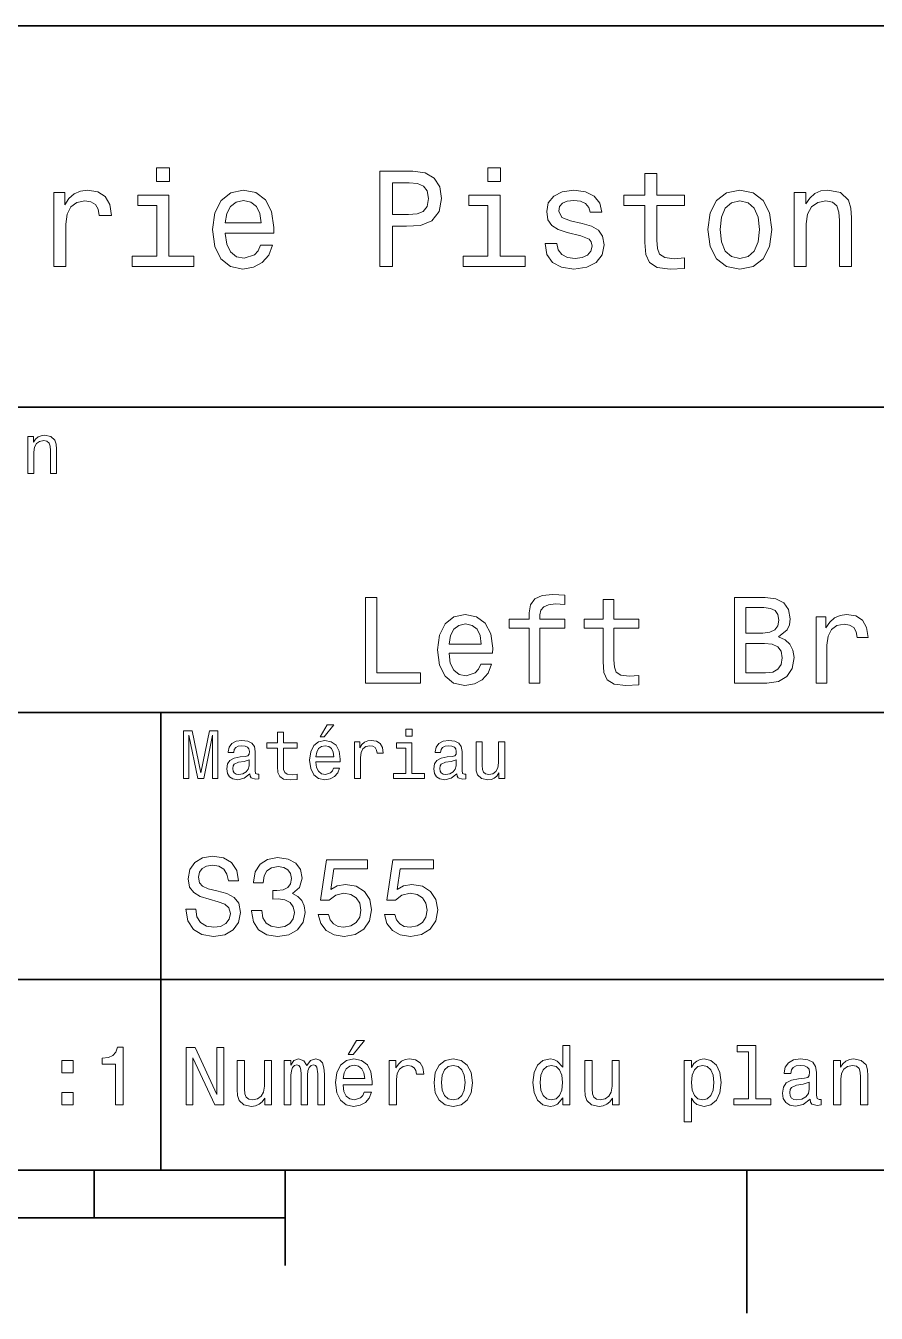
# Model space of a CAD drawing. Extents: x 0 to 297, y 0 to 210.
# Drawn here: x 184.9 to 229.5, y 2.5 to 70 of the extents above; entities that cross this region are included whole.
import ezdxf

# ---------------------------------------------------------------- set-up
doc = ezdxf.new("R2010")
doc.units = 0

msp = doc.modelspace()

# ---------------------------------------------------------------- linework, layer by layer
at = {"color": 7, "lineweight": 35}
for p, q in [((97, 70), (287, 70)), ((162, 50), (287, 50)), ((162, 34), (287, 34)), ((162, 20), (287, 20)), ((10, 10), (287, 10)), ((97, 10), (287, 10)), ((98.5, 7.5), (198.5, 7.5))]:
    msp.add_line(p, q, dxfattribs=at)
at = {"color": 7, "lineweight": 35, "ltscale": 0.35}
msp.add_line((192, 20), (192, 34), dxfattribs=at)
at = {"color": 7, "lineweight": 35, "ltscale": 0.25}
msp.add_line((192, 10), (192, 20), dxfattribs=at)
at = {"color": 7, "lineweight": 35, "ltscale": 0.0625}
msp.add_line((188.5, 10), (188.5, 7.5), dxfattribs=at)
at = {"color": 7, "lineweight": 35, "ltscale": 0.125}
msp.add_line((198.5, 10), (198.5, 5), dxfattribs=at)
at = {"color": 7, "lineweight": 35, "ltscale": 0.1875}
msp.add_line((222.699997, 10), (222.699997, 2.5), dxfattribs=at)
at = {"color": 7, "lineweight": 13}
for points in [[(192.439484, 62.554031), (191.769455, 62.554031), (191.769455, 61.833572), (192.439484, 61.833572)], [(203.462524, 57.381123), (204.125351, 57.381123), (204.125351, 59.492073), (204.860229, 59.492073), (205.602295, 59.528095), (206.193085, 59.780258), (206.574921, 60.270172), (206.704605, 60.940201), (206.603745, 61.559795), (206.315552, 62.013687), (205.840057, 62.287464), (205.191635, 62.381123), (203.462524, 62.381123)], [(209.788177, 62.554031), (209.118149, 62.554031), (209.118149, 61.833572), (209.788177, 61.833572)], [(217.353027, 60.579971), (217.353027, 58.64193), (217.396255, 58.015129), (217.597992, 57.582851), (218.001434, 57.330688), (218.685883, 57.244236), (219.43515, 57.280258), (219.43515, 57.827808), (218.887604, 57.78458), (218.390488, 57.842216), (218.123917, 58.022331), (218.008652, 58.324928), (217.98703, 58.75), (217.98703, 60.579971), (219.43515, 60.579971), (219.43515, 61.120316), (217.98703, 61.120316), (217.98703, 62.251438), (217.353027, 62.251438), (217.353027, 61.120316), (216.257935, 61.120316), (216.257935, 60.579971)], [(205.01152, 61.76873), (205.443802, 61.725502), (205.760803, 61.588615), (205.94812, 61.336452), (206.01297, 60.940201), (205.940918, 60.522331), (205.746399, 60.270172), (205.414978, 60.140488), (204.96109, 60.104465), (204.125351, 60.104465), (204.125351, 61.76873)], [(186.380402, 57.381123), (187.014404, 57.381123), (187.014404, 59.592937), (187.079254, 60.12608), (187.273773, 60.507923), (187.590775, 60.738472), (188.015854, 60.817722), (188.332855, 60.767288), (188.570602, 60.623199), (188.714691, 60.378242), (188.765121, 60.046829), (189.406342, 60.046829), (189.319885, 60.630402), (189.082123, 61.048271), (188.685883, 61.30043), (188.145538, 61.386887), (187.778091, 61.32925), (187.46109, 61.185158), (187.180115, 60.940201), (186.956772, 60.608788), (186.956772, 61.25), (186.380402, 61.25)], [(192.417862, 57.914265), (192.417862, 61.120316), (190.789627, 61.120316), (190.789627, 60.579971), (191.783859, 60.579971), (191.783859, 57.914265), (190.48703, 57.914265), (190.48703, 57.381123), (193.729111, 57.381123), (193.729111, 57.914265)], [(195.37175, 59.131844), (197.907776, 59.131844), (197.914978, 59.427231), (197.799713, 60.255764), (197.482712, 60.875359), (196.978378, 61.25), (196.30835, 61.386887), (195.65274, 61.242794), (195.148407, 60.839336), (194.824203, 60.183716), (194.708923, 59.319164), (194.817001, 58.432995), (195.141205, 57.78458), (195.638321, 57.381123), (196.286743, 57.244236), (196.848694, 57.337894), (197.309799, 57.582851), (197.648407, 57.971901), (197.842941, 58.490631), (197.216141, 58.490631), (197.086456, 58.20245), (196.899139, 57.986309), (196.365997, 57.8134), (195.955322, 57.892651), (195.645538, 58.14481), (195.443802, 58.555473), (195.37175, 59.110229)], [(195.37175, 59.664986), (195.451004, 60.162102), (195.645538, 60.529537), (195.940918, 60.75288), (196.329971, 60.83213), (196.711807, 60.75288), (197.007202, 60.529537), (197.187317, 60.162102), (197.252167, 59.664986)], [(209.766571, 57.914265), (209.766571, 61.120316), (208.138321, 61.120316), (208.138321, 60.579971), (209.132568, 60.579971), (209.132568, 57.914265), (207.835724, 57.914265), (207.835724, 57.381123), (211.077805, 57.381123), (211.077805, 57.914265)], [(214.060516, 59.636166), (213.44812, 59.780258), (212.994232, 59.945965), (212.842941, 60.28458), (212.886169, 60.522331), (213.03746, 60.695244), (213.282425, 60.803314), (213.635437, 60.846542), (213.97406, 60.803314), (214.240631, 60.67363), (214.413544, 60.479107), (214.485596, 60.219738), (215.105194, 60.219738), (215.105194, 60.23415), (214.997116, 60.70245), (214.701721, 61.069885), (214.240631, 61.30043), (213.635437, 61.386887), (213.023056, 61.30043), (212.57637, 61.062679), (212.29538, 60.709652), (212.208939, 60.262966), (212.273773, 59.830688), (212.475494, 59.528095), (212.806915, 59.311958), (213.289627, 59.16066), (213.995682, 58.987751), (214.427948, 58.807636), (214.543228, 58.663544), (214.586456, 58.447407), (214.521606, 58.180836), (214.348694, 57.979107), (214.067719, 57.849422), (213.693085, 57.806194), (213.296829, 57.849422), (213.008636, 58.000721), (212.814117, 58.245674), (212.734863, 58.584293), (212.122482, 58.584293), (212.223343, 58.007923), (212.518738, 57.590057), (212.98703, 57.337894), (213.635437, 57.244236), (214.312683, 57.337894), (214.809799, 57.590057), (215.112396, 57.993515), (215.220459, 58.519451), (215.141205, 58.973343), (214.917862, 59.283138), (214.55043, 59.484871)], [(220.65274, 59.311958), (220.768005, 58.432995), (221.099426, 57.78458), (221.625366, 57.381123), (222.331421, 57.244236), (223.030258, 57.381123), (223.556198, 57.777374), (223.887604, 58.425793), (224.010086, 59.311958), (223.887604, 60.190922), (223.556198, 60.846542), (223.030258, 61.242794), (222.331421, 61.386887), (221.625366, 61.242794), (221.099426, 60.839336), (220.768005, 60.190922)], [(221.301147, 59.319164), (221.365997, 59.967579), (221.567719, 60.435879), (221.891937, 60.72406), (222.331421, 60.824928), (222.763687, 60.72406), (223.087891, 60.443081), (223.289627, 59.967579), (223.361679, 59.319164), (223.289627, 58.663544), (223.087891, 58.188038), (222.763687, 57.899853), (222.331421, 57.806194), (221.891937, 57.899853), (221.567719, 58.188038), (221.365997, 58.663544)], [(225.177246, 57.381123), (225.811249, 57.381123), (225.811249, 59.614552), (225.876083, 60.12608), (226.085022, 60.500717), (226.409225, 60.731266), (226.841507, 60.817722), (227.187317, 60.745674), (227.403458, 60.551151), (227.511536, 60.226944), (227.547546, 59.794666), (227.547546, 57.381123), (228.181564, 57.381123), (228.181564, 59.924351), (228.15274, 60.435879), (228.023056, 60.86095), (227.597992, 61.25), (226.935165, 61.386887), (226.567719, 61.336452), (226.257935, 61.199566), (225.991364, 60.969017), (225.782425, 60.659222), (225.782425, 61.25), (225.177246, 61.25)], [(185.024506, 46.530979), (185.341492, 46.530979), (185.341492, 47.647694), (185.373917, 47.903458), (185.478394, 48.090778), (185.640488, 48.206051), (185.856628, 48.249279), (186.029541, 48.213257), (186.137604, 48.115993), (186.19165, 47.953888), (186.209656, 47.737751), (186.209656, 46.530979), (186.526657, 46.530979), (186.526657, 47.802593), (186.512253, 48.058357), (186.447403, 48.270893), (186.234879, 48.465416), (185.903458, 48.533859), (185.719742, 48.508644), (185.56485, 48.440201), (185.431564, 48.324928), (185.327087, 48.170029), (185.327087, 48.465416), (185.024506, 48.465416)], [(202.714706, 35.530258), (205.606628, 35.530258), (205.606628, 36.074928), (203.311249, 36.074928), (203.311249, 40.030258), (202.714706, 40.030258)], [(211.286743, 38.409222), (211.286743, 35.530258), (211.857346, 35.530258), (211.857346, 38.409222), (213.154175, 38.409222), (213.154175, 38.895531), (211.857346, 38.895531), (211.857346, 39.109509), (211.90274, 39.368874), (212.05188, 39.543945), (212.304764, 39.647694), (212.667877, 39.6866), (213.154175, 39.66066), (213.154175, 40.153458), (212.538193, 40.185879), (211.980545, 40.127522), (211.591507, 39.95245), (211.358078, 39.647694), (211.286743, 39.213257), (211.286743, 38.895531), (210.242798, 38.895531), (210.242798, 38.409222)], [(215.164276, 38.409222), (215.164276, 36.664986), (215.203171, 36.100864), (215.384735, 35.711815), (215.747849, 35.484871), (216.363831, 35.407059), (217.038193, 35.43948), (217.038193, 35.932274), (216.545395, 35.893372), (216.097992, 35.945244), (215.858078, 36.107349), (215.754333, 36.379681), (215.734879, 36.762245), (215.734879, 38.409222), (217.038193, 38.409222), (217.038193, 38.895531), (215.734879, 38.895531), (215.734879, 39.913544), (215.164276, 39.913544), (215.164276, 38.895531), (214.17868, 38.895531), (214.17868, 38.409222)], [(224.358795, 37.961815), (224.812683, 38.337894), (224.929398, 38.590778), (224.968307, 38.902016), (224.884003, 39.388329), (224.631134, 39.738472), (224.222626, 39.95245), (223.652023, 40.030258), (222.05043, 40.030258), (222.05043, 35.530258), (223.742798, 35.530258), (224.345825, 35.621037), (224.793228, 35.886887), (225.072052, 36.308357), (225.169312, 36.87896), (225.110962, 37.261528), (224.955338, 37.57925), (224.702454, 37.812679)], [(223.528824, 38.162823), (222.646973, 38.162823), (222.646973, 39.492073), (223.580688, 39.492073), (223.930847, 39.453171), (224.177246, 39.336452), (224.32637, 39.135445), (224.37825, 38.837173), (224.319885, 38.538902), (224.164276, 38.331409), (223.898422, 38.201729)], [(207.091507, 37.105907), (209.373917, 37.105907), (209.380402, 37.371758), (209.276657, 38.117435), (208.991364, 38.675072), (208.53746, 39.012245), (207.934448, 39.135445), (207.344391, 39.005764), (206.890488, 38.642651), (206.598709, 38.052593), (206.494965, 37.274494), (206.592224, 36.476944), (206.884003, 35.893372), (207.331421, 35.530258), (207.914993, 35.407059), (208.420746, 35.491352), (208.835739, 35.711815), (209.140488, 36.061958), (209.315567, 36.528816), (208.75145, 36.528816), (208.634735, 36.269451), (208.466141, 36.074928), (207.986313, 35.919308), (207.616714, 35.990631), (207.337906, 36.217579), (207.156342, 36.587173), (207.091507, 37.086452)], [(207.091507, 37.585735), (207.162827, 38.033138), (207.337906, 38.363831), (207.603745, 38.564842), (207.953888, 38.636166), (208.297546, 38.564842), (208.5634, 38.363831), (208.72551, 38.033138), (208.783859, 37.585735)], [(226.323486, 35.530258), (226.894104, 35.530258), (226.894104, 37.520893), (226.952454, 38.000721), (227.127533, 38.344379), (227.412827, 38.551872), (227.795395, 38.623199), (228.080688, 38.577808), (228.294678, 38.448124), (228.424347, 38.227665), (228.469742, 37.929394), (229.046829, 37.929394), (228.969025, 38.454609), (228.755051, 38.830692), (228.398422, 39.057636), (227.912109, 39.135445), (227.581421, 39.083572), (227.296112, 38.953888), (227.043228, 38.733429), (226.842224, 38.435158), (226.842224, 39.012245), (226.323486, 39.012245)], [(223.671478, 36.068443), (222.646973, 36.068443), (222.646973, 37.618156), (223.613113, 37.618156), (224.021622, 37.572765), (224.3134, 37.4366), (224.48848, 37.203171), (224.546829, 36.865993), (224.48848, 36.509365), (224.32637, 36.262966), (224.054047, 36.113831)], [(200.341492, 32.728386), (200.554031, 32.728386), (201.054749, 33.340778), (200.701736, 33.340778)], [(205.161377, 33.117435), (204.82637, 33.117435), (204.82637, 32.757202), (205.161377, 32.757202)], [(193.183716, 30.530979), (193.46109, 30.530979), (193.46109, 32.80043), (193.929398, 30.530979), (194.239197, 30.530979), (194.703888, 32.80043), (194.703888, 30.530979), (194.984863, 30.530979), (194.984863, 33.030979), (194.545395, 33.030979), (194.08429, 30.826368), (193.626801, 33.030979), (193.183716, 33.030979)], [(196.656342, 30.78314), (196.656342, 30.772333), (196.674347, 30.649855), (196.728394, 30.5634), (196.955338, 30.494957), (197.131851, 30.523775), (197.131851, 30.768732), (197.056198, 30.757925), (196.955338, 30.804754), (196.937317, 30.948847), (196.937317, 31.950287), (196.894089, 32.206051), (196.768005, 32.386166), (196.548264, 32.494236), (196.23848, 32.533859), (195.935883, 32.490635), (195.71254, 32.368156), (195.572052, 32.177231), (195.525223, 31.925072), (195.525223, 31.903458), (195.809799, 31.903458), (195.835022, 32.054756), (195.914261, 32.162823), (196.043945, 32.227665), (196.227661, 32.25288), (196.404175, 32.234871), (196.530258, 32.180836), (196.605911, 32.087173), (196.631119, 31.957493), (196.616714, 31.806194), (196.559082, 31.730547), (196.414978, 31.694523), (196.144806, 31.665705), (195.835022, 31.600864), (195.61528, 31.48559), (195.485596, 31.305475), (195.445969, 31.038904), (195.481995, 30.801151), (195.593658, 30.62464), (195.773773, 30.512968), (196.022339, 30.473343), (196.357346, 30.54899)], [(198.100861, 32.130402), (198.100861, 31.161383), (198.122482, 30.847982), (198.223343, 30.631844), (198.425079, 30.505762), (198.767288, 30.462536), (199.141937, 30.480547), (199.141937, 30.754322), (198.868149, 30.732708), (198.619598, 30.761526), (198.486313, 30.851583), (198.42868, 31.002882), (198.417862, 31.215418), (198.417862, 32.130402), (199.141937, 32.130402), (199.141937, 32.400574), (198.417862, 32.400574), (198.417862, 32.966137), (198.100861, 32.966137), (198.100861, 32.400574), (197.553314, 32.400574), (197.553314, 32.130402)], [(200.121765, 31.40634), (201.389771, 31.40634), (201.393372, 31.554033), (201.335739, 31.9683), (201.177231, 32.278099), (200.925079, 32.465416), (200.590057, 32.533859), (200.262253, 32.461815), (200.010086, 32.260086), (199.847977, 31.932276), (199.790344, 31.5), (199.844376, 31.056915), (200.006485, 30.732708), (200.255051, 30.530979), (200.579254, 30.462536), (200.860229, 30.509365), (201.090775, 30.631844), (201.260086, 30.826368), (201.357346, 31.085733), (201.043945, 31.085733), (200.979111, 30.941643), (200.885452, 30.833572), (200.618881, 30.747118), (200.413544, 30.786743), (200.258652, 30.912823), (200.157776, 31.118155), (200.121765, 31.395533)], [(202.131851, 30.530979), (202.448853, 30.530979), (202.448853, 31.636887), (202.481262, 31.903458), (202.578537, 32.094379), (202.73703, 32.209652), (202.94957, 32.249279), (203.108063, 32.224064), (203.226944, 32.152016), (203.298996, 32.029537), (203.324203, 31.863832), (203.644806, 31.863832), (203.601593, 32.155621), (203.482712, 32.364552), (203.284576, 32.490635), (203.014404, 32.533859), (202.830688, 32.505043), (202.672195, 32.432995), (202.531708, 32.310516), (202.420029, 32.144814), (202.420029, 32.465416), (202.131851, 32.465416)], [(205.150574, 30.79755), (205.150574, 32.400574), (204.336456, 32.400574), (204.336456, 32.130402), (204.833572, 32.130402), (204.833572, 30.79755), (204.185165, 30.79755), (204.185165, 30.530979), (205.806198, 30.530979), (205.806198, 30.79755)], [(207.499283, 30.78314), (207.499283, 30.772333), (207.517288, 30.649855), (207.57132, 30.5634), (207.798264, 30.494957), (207.974777, 30.523775), (207.974777, 30.768732), (207.899139, 30.757925), (207.798264, 30.804754), (207.780258, 30.948847), (207.780258, 31.950287), (207.73703, 32.206051), (207.610947, 32.386166), (207.391205, 32.494236), (207.081406, 32.533859), (206.778824, 32.490635), (206.555481, 32.368156), (206.414978, 32.177231), (206.368149, 31.925072), (206.368149, 31.903458), (206.65274, 31.903458), (206.677948, 32.054756), (206.757202, 32.162823), (206.886887, 32.227665), (207.070602, 32.25288), (207.247116, 32.234871), (207.373199, 32.180836), (207.448853, 32.087173), (207.47406, 31.957493), (207.459656, 31.806194), (207.402023, 31.730547), (207.257919, 31.694523), (206.987747, 31.665705), (206.677948, 31.600864), (206.458206, 31.48559), (206.328537, 31.305475), (206.28891, 31.038904), (206.324921, 30.801151), (206.4366, 30.62464), (206.616714, 30.512968), (206.86528, 30.473343), (207.200287, 30.54899)], [(210.010086, 32.465416), (209.693085, 32.465416), (209.693085, 31.348703), (209.657059, 31.089336), (209.552597, 30.902016), (209.390488, 30.786743), (209.177948, 30.750719), (209.008636, 30.779539), (208.900574, 30.865993), (208.83934, 31.013687), (208.824921, 31.222622), (208.824921, 32.465416), (208.507919, 32.465416), (208.507919, 31.193804), (208.518738, 30.93804), (208.587173, 30.725504), (208.796112, 30.530979), (209.131119, 30.462536), (209.311234, 30.487751), (209.466141, 30.552593), (209.599426, 30.664265), (209.707489, 30.826368), (209.707489, 30.530979), (210.010086, 30.530979)], [(200.121765, 31.672911), (200.161377, 31.921469), (200.258652, 32.105186), (200.406342, 32.216858), (200.600861, 32.256485), (200.791794, 32.216858), (200.939484, 32.105186), (201.029541, 31.921469), (201.061966, 31.672911)], [(196.620316, 31.208212), (196.577087, 31.020893), (196.461823, 30.876801), (196.28891, 30.78314), (196.07637, 30.750719), (195.939484, 30.768732), (195.842224, 30.826368), (195.780975, 30.927233), (195.76297, 31.067722), (195.777374, 31.193804), (195.835022, 31.283861), (196.065567, 31.384726), (196.357346, 31.427954), (196.620316, 31.514408)], [(207.463257, 31.208212), (207.420029, 31.020893), (207.304749, 30.876801), (207.131851, 30.78314), (206.919312, 30.750719), (206.782425, 30.768732), (206.68515, 30.826368), (206.623917, 30.927233), (206.605911, 31.067722), (206.620316, 31.193804), (206.677948, 31.283861), (206.908508, 31.384726), (207.200287, 31.427954), (207.463257, 31.514408)], [(193.824203, 23.680117), (193.299713, 23.680117), (193.414978, 23.069164), (193.703171, 22.619596), (194.146973, 22.348703), (194.746399, 22.250721), (195.340057, 22.342941), (195.783859, 22.596542), (196.066284, 22.994238), (196.170029, 23.518732), (196.083572, 23.991356), (195.841492, 24.296831), (195.44957, 24.49856), (194.925079, 24.648417), (194.47551, 24.757925), (194.181549, 24.884727), (194.014404, 25.069164), (193.96254, 25.357349), (194.014404, 25.616714), (194.164261, 25.812681), (194.394806, 25.945246), (194.711823, 25.991356), (195.034576, 25.933718), (195.288177, 25.778099), (195.455338, 25.518732), (195.536026, 25.167149), (196.060516, 25.167149), (196.060516, 25.178675), (195.968292, 25.720463), (195.697403, 26.12392), (195.270889, 26.377522), (194.694519, 26.463978), (194.175797, 26.377522), (193.772339, 26.135448), (193.51297, 25.760807), (193.420746, 25.276657), (193.495682, 24.844381), (193.714691, 24.550434), (194.060516, 24.354467), (194.533142, 24.204613), (195, 24.072046), (195.351578, 23.945246), (195.564835, 23.760807), (195.639771, 23.461096), (195.570602, 23.155621), (195.391937, 22.925074), (195.121033, 22.780981), (194.769455, 22.734871), (194.377518, 22.798271), (194.077805, 22.98271), (193.887604, 23.282421)], [(196.752167, 23.616716), (196.752167, 23.57637), (196.844376, 23.023056), (197.11528, 22.60807), (197.541794, 22.342941), (198.106628, 22.244957), (198.706055, 22.342941), (199.155624, 22.596542), (199.443802, 23), (199.547546, 23.518732), (199.501434, 23.858791), (199.374634, 24.135448), (199.167145, 24.348703), (198.890488, 24.504324), (199.265137, 24.815563), (199.39769, 25.311239), (199.311234, 25.760807), (199.0634, 26.100864), (198.659943, 26.314121), (198.106628, 26.38905), (197.587891, 26.296831), (197.190201, 26.043228), (196.930832, 25.639771), (196.844376, 25.103746), (196.844376, 25.063402), (197.357346, 25.063402), (197.403458, 25.432278), (197.553314, 25.697407), (197.795395, 25.858791), (198.135452, 25.916428), (198.435165, 25.870317), (198.654175, 25.749281), (198.786743, 25.553314), (198.838623, 25.288185), (198.786743, 25.005764), (198.648422, 24.815563), (198.406342, 24.700289), (198.077805, 24.665707), (197.853027, 24.671471), (197.853027, 24.216139), (198.135452, 24.227667), (198.498566, 24.175793), (198.769455, 24.037464), (198.930832, 23.812681), (198.98848, 23.518732), (198.925079, 23.184439), (198.757919, 22.9366), (198.492798, 22.780981), (198.141205, 22.729107), (197.778091, 22.786745), (197.51297, 22.959656), (197.345825, 23.236313), (197.282425, 23.616716)], [(200.244965, 23.40346), (200.371765, 22.930836), (200.654175, 22.56196), (201.069168, 22.331413), (201.599426, 22.244957), (202.181549, 22.348703), (202.636887, 22.631124), (202.925079, 23.080692), (203.034576, 23.657061), (202.9366, 24.193085), (202.659943, 24.613834), (202.227661, 24.884727), (201.668594, 24.98271), (201.236313, 24.913546), (200.902023, 24.723343), (201.0634, 25.801153), (202.815567, 25.801153), (202.815567, 26.273777), (200.677231, 26.273777), (200.360229, 24.152739), (200.82132, 24.152739), (201.155624, 24.423632), (201.582138, 24.521614), (201.951004, 24.458214), (202.233429, 24.273777), (202.412109, 23.991356), (202.47551, 23.628242), (202.412109, 23.265131), (202.227661, 22.98271), (201.945251, 22.804035), (201.582138, 22.740635), (201.276657, 22.780981), (201.040344, 22.913546), (200.867432, 23.121038), (200.780975, 23.40346)], [(203.714691, 23.40346), (203.841492, 22.930836), (204.123917, 22.56196), (204.53891, 22.331413), (205.069168, 22.244957), (205.651291, 22.348703), (206.106628, 22.631124), (206.394806, 23.080692), (206.504318, 23.657061), (206.406342, 24.193085), (206.129684, 24.613834), (205.697403, 24.884727), (205.138336, 24.98271), (204.706055, 24.913546), (204.371765, 24.723343), (204.533142, 25.801153), (206.285309, 25.801153), (206.285309, 26.273777), (204.146973, 26.273777), (203.829971, 24.152739), (204.291061, 24.152739), (204.625366, 24.423632), (205.05188, 24.521614), (205.420746, 24.458214), (205.703171, 24.273777), (205.881851, 23.991356), (205.945251, 23.628242), (205.881851, 23.265131), (205.697403, 22.98271), (205.414978, 22.804035), (205.05188, 22.740635), (204.746399, 22.780981), (204.510086, 22.913546), (204.337173, 23.121038), (204.250717, 23.40346)], [(189.621033, 13.428675), (190.014404, 13.428675), (190.014404, 16.450289), (189.720459, 16.450289), (189.642639, 16.1866), (189.48703, 16.009367), (189.249268, 15.905621), (188.920746, 15.871038), (188.920746, 15.564121), (189.621033, 15.564121)], [(193.315567, 13.428675), (193.674347, 13.428675), (193.674347, 15.888329), (194.824203, 13.428675), (195.286743, 13.428675), (195.286743, 16.428675), (194.92363, 16.428675), (194.92363, 13.969021), (193.786743, 16.428675), (193.315567, 16.428675)], [(201.809799, 16.065563), (202.06485, 16.065563), (202.66571, 16.800432), (202.242081, 16.800432)], [(213.048996, 13.787464), (213.048996, 13.428675), (213.429398, 13.428675), (213.429398, 16.532421), (213.053314, 16.532421), (213.053314, 15.395534), (212.763687, 15.724064), (212.586456, 15.801874), (212.383286, 15.832133), (212.015854, 15.745678), (211.730545, 15.503603), (211.544662, 15.114553), (211.479828, 14.591499), (211.544662, 14.068444), (211.730545, 13.675073), (212.015854, 13.428675), (212.383286, 13.346542), (212.586456, 13.376801), (212.768005, 13.454611)], [(222.788193, 16.212536), (222.788193, 13.748559), (222.005768, 13.748559), (222.005768, 13.428675), (223.946686, 13.428675), (223.946686, 13.748559), (223.168594, 13.748559), (223.168594, 16.532421), (222.19165, 16.532421), (222.19165, 16.212536)], [(186.798264, 15.105908), (187.394806, 15.105908), (187.394806, 15.75), (186.798264, 15.75)], [(197.798279, 15.75), (197.417862, 15.75), (197.417862, 14.409943), (197.374634, 14.098703), (197.249283, 13.873919), (197.054749, 13.735591), (196.799713, 13.692364), (196.596542, 13.726946), (196.466858, 13.830692), (196.393372, 14.007925), (196.376083, 14.258646), (196.376083, 15.75), (195.995682, 15.75), (195.995682, 14.224064), (196.008652, 13.917148), (196.090775, 13.662104), (196.341492, 13.428675), (196.743515, 13.346542), (196.959656, 13.376801), (197.145538, 13.454611), (197.305481, 13.588617), (197.435165, 13.783141), (197.435165, 13.428675), (197.798279, 13.428675)], [(198.459656, 13.428675), (198.809799, 13.428675), (198.809799, 14.980548), (198.831406, 15.213978), (198.896255, 15.382565), (198.995682, 15.481989), (199.125366, 15.520894), (199.229111, 15.486312), (199.298279, 15.399857), (199.332855, 15.252882), (199.345825, 15.058358), (199.345825, 13.428675), (199.674347, 13.428675), (199.674347, 14.980548), (199.695969, 15.209655), (199.760803, 15.378242), (199.864548, 15.481989), (199.994232, 15.520894), (200.097977, 15.486312), (200.167145, 15.399857), (200.210373, 15.058358), (200.210373, 13.428675), (200.560516, 13.428675), (200.560516, 15.032421), (200.53891, 15.365274), (200.469742, 15.620317), (200.331406, 15.775937), (200.106628, 15.832133), (199.842941, 15.745678), (199.639771, 15.494957), (199.479828, 15.741355), (199.211823, 15.832133), (198.965424, 15.745678), (198.796829, 15.503603), (198.796829, 15.75), (198.459656, 15.75)], [(201.546112, 14.479107), (203.067719, 14.479107), (203.072052, 14.656341), (203.002884, 15.153459), (202.812683, 15.525217), (202.510086, 15.75), (202.108063, 15.832133), (201.714691, 15.745678), (201.412109, 15.503603), (201.217575, 15.110231), (201.148422, 14.591499), (201.213257, 14.059798), (201.407776, 13.67075), (201.706055, 13.428675), (202.095108, 13.346542), (202.432281, 13.402739), (202.708939, 13.549712), (202.912109, 13.783141), (203.028824, 14.09438), (202.65274, 14.09438), (202.574936, 13.92147), (202.46254, 13.791787), (202.142654, 13.688041), (201.896255, 13.735591), (201.710373, 13.886888), (201.58934, 14.133286), (201.546112, 14.466139)], [(203.958221, 13.428675), (204.338623, 13.428675), (204.338623, 14.755764), (204.377518, 15.075649), (204.494232, 15.304755), (204.684433, 15.443084), (204.939484, 15.490635), (205.129684, 15.460375), (205.272339, 15.373919), (205.358795, 15.226946), (205.389053, 15.028098), (205.773773, 15.028098), (205.721909, 15.378242), (205.579254, 15.628963), (205.341492, 15.78026), (205.017288, 15.832133), (204.796829, 15.797551), (204.606628, 15.711096), (204.438034, 15.564121), (204.304031, 15.365274), (204.304031, 15.75), (203.958221, 15.75)], [(206.305481, 14.587176), (206.374634, 14.059798), (206.573486, 13.67075), (206.889053, 13.428675), (207.312683, 13.346542), (207.731995, 13.428675), (208.047546, 13.666427), (208.246399, 14.055476), (208.319885, 14.587176), (208.246399, 15.114553), (208.047546, 15.507925), (207.731995, 15.745678), (207.312683, 15.832133), (206.889053, 15.745678), (206.573486, 15.503603), (206.374634, 15.114553)], [(216.014404, 15.75), (215.634003, 15.75), (215.634003, 14.409943), (215.590775, 14.098703), (215.465424, 13.873919), (215.270889, 13.735591), (215.015854, 13.692364), (214.812683, 13.726946), (214.682999, 13.830692), (214.609512, 14.007925), (214.592224, 14.258646), (214.592224, 15.75), (214.211823, 15.75), (214.211823, 14.224064), (214.224792, 13.917148), (214.306915, 13.662104), (214.557632, 13.428675), (214.959656, 13.346542), (215.175797, 13.376801), (215.361679, 13.454611), (215.521622, 13.588617), (215.651306, 13.783141), (215.651306, 13.428675), (216.014404, 13.428675)], [(219.788193, 15.391211), (219.788193, 15.75), (219.407776, 15.75), (219.407776, 12.529539), (219.788193, 12.529539), (219.788193, 13.783141), (219.922195, 13.579971), (220.073486, 13.445966), (220.453888, 13.346542), (220.817001, 13.428675), (221.10231, 13.675073), (221.288193, 14.064121), (221.357346, 14.591499), (221.288193, 15.114553), (221.10231, 15.503603), (220.817001, 15.745678), (220.453888, 15.832133), (220.246399, 15.806196), (220.069168, 15.724064), (219.917877, 15.585735)], [(226.01297, 13.731268), (226.01297, 13.7183), (226.034592, 13.571326), (226.099426, 13.46758), (226.371765, 13.385448), (226.583588, 13.42003), (226.583588, 13.713977), (226.492798, 13.701009), (226.371765, 13.757205), (226.350159, 13.930116), (226.350159, 15.131845), (226.298279, 15.438761), (226.146973, 15.6549), (225.883286, 15.784582), (225.511536, 15.832133), (225.148422, 15.78026), (224.880402, 15.633286), (224.711823, 15.404179), (224.655624, 15.101585), (224.655624, 15.075649), (224.997131, 15.075649), (225.027374, 15.257205), (225.122482, 15.386889), (225.278107, 15.464698), (225.498566, 15.494957), (225.710388, 15.473343), (225.861679, 15.408502), (225.952454, 15.29611), (225.982712, 15.140491), (225.965424, 14.958934), (225.896255, 14.868156), (225.723343, 14.824928), (225.399139, 14.790346), (225.027374, 14.712537), (224.763687, 14.574208), (224.608078, 14.358069), (224.560516, 14.038185), (224.60376, 13.752882), (224.737762, 13.541066), (224.953888, 13.407061), (225.252167, 13.35951), (225.654175, 13.450289)], [(227.236313, 13.428675), (227.616714, 13.428675), (227.616714, 14.768732), (227.655624, 15.075649), (227.780975, 15.300432), (227.97551, 15.438761), (228.234879, 15.490635), (228.442368, 15.447407), (228.572052, 15.330692), (228.636887, 15.136168), (228.658508, 14.876801), (228.658508, 13.428675), (229.03891, 13.428675), (229.03891, 14.954612), (229.021622, 15.261528), (228.943817, 15.516571), (228.688766, 15.75), (228.291077, 15.832133), (228.070618, 15.801874), (227.884735, 15.719741), (227.724792, 15.581412), (227.599426, 15.395534), (227.599426, 15.75), (227.236313, 15.75)], [(201.546112, 14.798992), (201.593658, 15.097262), (201.710373, 15.317724), (201.887604, 15.45173), (202.121033, 15.49928), (202.350143, 15.45173), (202.527374, 15.317724), (202.635452, 15.097262), (202.674347, 14.798992)], [(206.694519, 14.591499), (206.733429, 14.980548), (206.854462, 15.261528), (207.048996, 15.434439), (207.312683, 15.494957), (207.572052, 15.434439), (207.766571, 15.26585), (207.887604, 14.980548), (207.930832, 14.591499), (207.887604, 14.198127), (207.766571, 13.912825), (207.572052, 13.739914), (207.312683, 13.683718), (207.048996, 13.739914), (206.854462, 13.912825), (206.733429, 14.198127)], [(212.44812, 15.490635), (212.698853, 15.430116), (212.889053, 15.261528), (213.001434, 14.980548), (213.044678, 14.591499), (213.001434, 14.198127), (212.889053, 13.917148), (212.698853, 13.744237), (212.44812, 13.688041), (212.210373, 13.744237), (212.028824, 13.917148), (211.907776, 14.20245), (211.868881, 14.591499), (211.907776, 14.976225), (212.028824, 15.257205), (212.210373, 15.430116)], [(220.389053, 13.688041), (220.134003, 13.744237), (219.948135, 13.917148), (219.831421, 14.198127), (219.792511, 14.591499), (219.831421, 14.980548), (219.948135, 15.261528), (220.134003, 15.430116), (220.389053, 15.490635), (220.622482, 15.430116), (220.808365, 15.257205), (220.925079, 14.976225), (220.968307, 14.591499), (220.925079, 14.20245), (220.808365, 13.917148), (220.622482, 13.744237)], [(225.969742, 14.241355), (225.917877, 14.016571), (225.779541, 13.84366), (225.572052, 13.731268), (225.317017, 13.692364), (225.15274, 13.713977), (225.036026, 13.783141), (224.96254, 13.904179), (224.940933, 14.072767), (224.958221, 14.224064), (225.027374, 14.332133), (225.304047, 14.453171), (225.654175, 14.505044), (225.969742, 14.60879)], [(186.798264, 13.428675), (187.394806, 13.428675), (187.394806, 14.072767), (186.798264, 14.072767)]]:
    msp.add_lwpolyline(points, close=True, dxfattribs=at)

doc.saveas('drawing.dxf')
